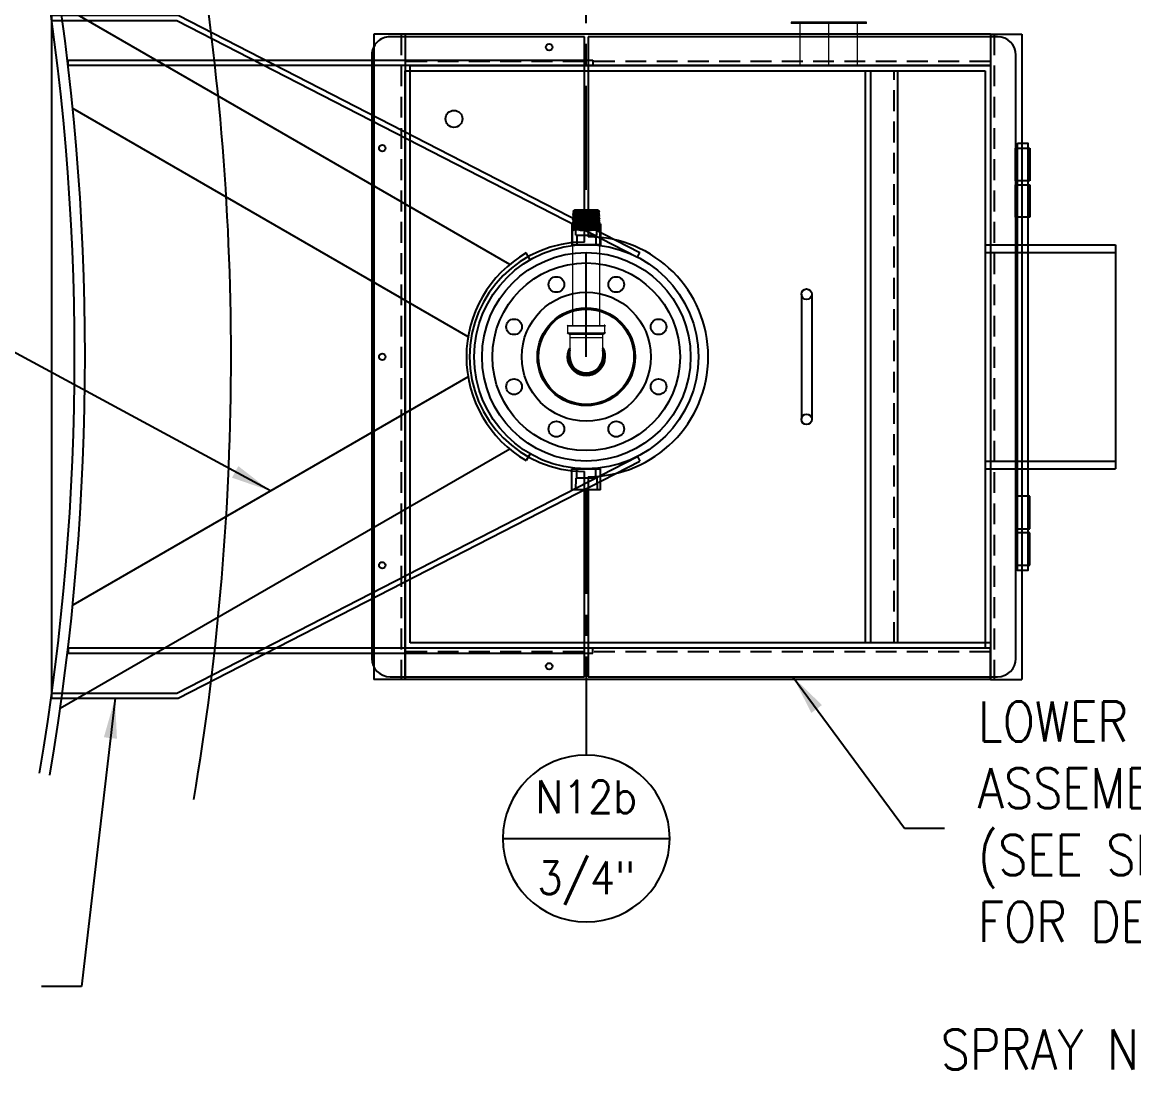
# Model space of a CAD drawing. Extents: x -36 to 1116, y 36 to 900.
# Drawn here: x 87.2 to 247.1, y 668.8 to 819.8 of the extents above; entities that cross this region are included whole.
import ezdxf
from ezdxf.enums import TextEntityAlignment as Align

# ---------------------------------------------------------------- set-up
doc = ezdxf.new("R2010")
doc.units = 0
doc.header["$LTSCALE"] = 12
doc.header["$MEASUREMENT"] = 0
doc.linetypes.add('CENTER', pattern=[2, 1.25, -0.25, 0.25, -0.25])
doc.linetypes.add('HIDDEN', pattern=[0.375, 0.25, -0.125])
doc.layers.get('0').update_dxf_attribs({"linetype": 'CONTINUOUS'})
for name, color, linetype in [('1.25x1.25x.25', 34, 'CONTINUOUS'), ('10 PIPE', 7, 'CONTINUOUS'), ('3-4-THRDCPLG', 14, 'CONTINUOUS'), ('4T-150-RFSO', 14, 'CONTINUOUS'), ('CENTER', 6, 'CENTER'), ('COVER', 3, 'CONTINUOUS'), ('DIM', 1, 'CONTINUOUS'), ('HANDLE', 2, 'CONTINUOUS'), ('REPAD', 7, 'CONTINUOUS'), ('SHELL', 40, 'CONTINUOUS')]:
    doc.layers.add(name, color=color, linetype=linetype)
doc.layers.add('AM_0', color=7, linetype='CONTINUOUS', lineweight=30)
doc.styles.add('ROMANS', font='ROMANS.shx', dxfattribs={"width": 0.85, "height": 5.76})
doc.styles.get("Standard").update_dxf_attribs({"font": 'sanss___.ttf'})
doc.dimstyles.get("Standard").update_dxf_attribs({"dimtxt": 0.18, "dimasz": 0.18, "dimexe": 0.18, "dimexo": 0.0625, "dimgap": 0.09, "dimtad": 0, "dimtih": 1, "dimtoh": 1, "dimdec": 4, "dimzin": 0, "dimdsep": 46, "dimtxsty": 'Standard', "dimcen": 0.09, "dimadec": 0, "dimazin": 0, "dimtfac": 1, "dimtdec": 4, "dimtofl": 0, "dimtmove": 0, "dimatfit": 3, "dimfxl": 1, "dimtolj": 1, "dimtzin": 0, "dimarcsym": 0})

# ---------------------------------------------------------------- blocks, each defined once
blk = doc.blocks.new('04T')
at = {"layer": '4T-150-RFSO'}
for centre, radius in [((0, 0), 4.5), ((-1.435, 3.465), 0.375), ((1.435, 3.465), 0.375), ((0, 0), 3.094), ((0, 0), 2.285), ((-3.465, 1.435), 0.375), ((3.465, 1.435), 0.375), ((-3.465, -1.435), 0.375), ((3.465, -1.435), 0.375), ((-1.435, -3.465), 0.375), ((1.435, -3.465), 0.375)]:
    blk.add_circle(centre, radius, dxfattribs=at)
at = {"layer": 'SHELL'}
blk.add_circle((0, 0), 2.344, dxfattribs=at)
blk = doc.blocks.new('A$C1bc5b71c')
at = {"layer": '10 PIPE'}
for radius in [5.375, 5]:
    blk.add_circle((-24.032, 0), radius, dxfattribs=at)
at = {"layer": 'COVER'}
for p, q in [((-20.363, 4.428), (1.192, 16.873)), ((-4.468, 16.375), (-26.602, 5.003)), ((-4.407, 16.125), (-26.488, 4.781)), ((1.593, 16.375), (-4.468, 16.375)), ((1.593, 16.125), (-4.407, 16.125)), ((1.593, 16.375), (1.593, -16.375)), ((-18.363, 0.963), (0.592, 11.907)), ((-26.488, 4.781), (-26.602, 5.003)), ((-18.363, -0.963), (0.592, -11.907)), ((-26.488, -4.781), (-26.602, -5.003)), ((-4.407, -16.125), (-26.488, -4.781)), ((-20.363, -4.428), (1.192, -16.873)), ((-4.468, -16.375), (-26.602, -5.003)), ((1.593, -16.375), (-4.468, -16.375)), ((1.593, -16.125), (-4.407, -16.125))]:
    blk.add_line(p, q, dxfattribs=at)
at = {"layer": 'REPAD'}
for p, q in [((-21.345, 4.655), (-21.157, 4.98)), ((-21.345, -4.655), (-21.157, -4.98))]:
    blk.add_line(p, q, dxfattribs=at)
blk.add_arc((-24.032, 0), 5.75, 300, 60, dxfattribs=at)
at = {"layer": 'COVER'}
blk.add_blockref('04T', (-24.032, 0), dxfattribs=at)
blk = doc.blocks.new('A$C113ee0c6')
at = {"layer": 'COVER'}
for p, q in [((0, 15.34375), (0, 5.5)), ((9.3125, 15.34375), (0, 15.34375)), ((10.1875, -14.46875), (10.1875, 14.46875)), ((0, -5.5), (0, -15.34375)), ((0, -15.34375), (9.3125, -15.34375))]:
    blk.add_line(p, q, dxfattribs=at)
for centre, radius in [((1.6875, 14.84375), 0.15625), ((9.6875, 10), 0.15625), ((9.6875, 0), 0.15625), ((9.6875, -10), 0.15625), ((6.25, -11.40625), 0.40625), ((1.6875, -14.84375), 0.15625)]:
    blk.add_circle(centre, radius, dxfattribs=at)
for centre, radius, start, end in [((9.3125, 14.46875), 0.875, 0, 90), ((0, 0), 5.5, 270, 90), ((9.3125, -14.46875), 0.875, 270, 0)]:
    blk.add_arc(centre, radius, start, end, dxfattribs=at)
blk = doc.blocks.new('A$Ca7ce4bcd')
at = {"layer": 'COVER'}
for p, q in [((0, 15.34375), (-19.625, 15.34375)), ((0, 5.75), (0, 15.34375)), ((-20.5, 14.46875), (-20.5, -14.46875)), ((0, -15.34375), (0, -5.75)), ((-19.625, -15.34375), (0, -15.34375))]:
    blk.add_line(p, q, dxfattribs=at)
for centre, radius, start, end in [((-19.625, 14.46875), 0.875, 90, 180), ((0, 0), 5.75, 90, 270), ((-19.625, -14.46875), 0.875, 180, 270)]:
    blk.add_arc(centre, radius, start, end, dxfattribs=at)
blk = doc.blocks.new('A$Cff0bea57')
at = {"layer": '3-4-THRDCPLG'}
for p, q in [((-0.688, 1), (-0.688, 0)), ((-0.688, 1), (0.688, 1)), ((-0.508, 0.454), (-0.525, 1)), ((0.508, 0.454), (0.525, 1)), ((0.688, 1), (0.688, 0)), ((0.688, 0), (-0.688, 0)), ((-0.508, 0.454), (0.508, 0.454)), ((-0.461, 0.454), (-0.461, 0)), ((0.461, 0.454), (0.461, 0))]:
    blk.add_line(p, q, dxfattribs=at)
blk = doc.blocks.new('A$C14bf5f67')
at = {"layer": 'AM_0', "lineweight": 18}
for p, q in [((5.789, 2.141), (5.788, 2.142)), ((5.798, 2.145), (5.789, 2.143)), ((5.798, 2.145), (5.798, 2.143)), ((5.883, 2.163), (5.874, 2.161)), ((5.968, 2.182), (5.959, 2.18)), ((5.959, 2.178), (5.962, 2.175)), ((6.026, 2.136), (6.016, 2.133)), ((6.053, 2.201), (6.044, 2.199)), ((6.044, 2.197), (6.044, 2.199)), ((6.111, 2.155), (6.101, 2.152)), ((6.138, 2.22), (6.129, 2.218)), ((6.138, 2.219), (6.138, 2.219)), ((6.196, 2.173), (6.185, 2.171)), ((6.223, 2.238), (6.213, 2.236)), ((6.281, 2.192), (6.27, 2.19)), ((6.308, 2.257), (6.299, 2.255)), ((6.299, 2.253), (6.3, 2.253)), ((6.366, 2.211), (6.355, 2.208)), ((6.393, 2.276), (6.383, 2.274)), ((6.383, 2.272), (6.383, 2.274)), ((6.451, 2.23), (6.44, 2.227)), ((6.478, 2.294), (6.468, 2.292)), ((6.536, 2.248), (6.525, 2.246)), ((6.563, 2.313), (6.553, 2.311)), ((6.554, 2.309), (6.556, 2.307)), ((6.621, 2.267), (6.61, 2.265)), ((6.712, 2.254), (6.632, 2.306)), ((6.712, 2.254), (6.715, 2.241)), ((6.715, 2.241), (6.976, 1.213)), ((5.728, 2.129), (1.293, 1.006)), ((5.818, 1.774), (5.728, 2.129)), ((5.771, 2.08), (5.761, 2.077)), ((5.818, 1.774), (5.926, 1.349)), ((5.856, 2.099), (5.846, 2.096)), ((5.941, 2.117), (5.931, 2.115)), ((1.303, -0.563), (0.878, 1.115)), ((1.205, 1.229), (0.9, 1.152)), ((0.9, 1.152), (1.12, 0.284)), ((1.645, -0.507), (1.205, 1.229)), ((1.242, 1.207), (1.667, -0.471)), ((6.051, 0.854), (5.926, 1.349)), ((6.598, 1.072), (6.608, 1.074)), ((6.682, 1.096), (6.692, 1.098)), ((6.765, 1.12), (6.776, 1.122)), ((6.817, 1.083), (6.821, 1.076)), ((6.822, 1.075), (6.831, 1.078)), ((6.849, 1.143), (6.859, 1.146)), ((6.905, 1.099), (6.914, 1.102)), ((6.933, 1.167), (6.943, 1.17)), ((6.949, 1.165), (6.976, 1.213)), ((0.706, 0.994), (-0.194, 0.766)), ((0.838, 1.028), (0.706, 0.994)), ((0.706, 0.994), (1.095, -0.538)), ((1.227, -0.505), (0.838, 1.028)), ((1.616, -0.269), (6.051, 0.854)), ((5.711, 0.611), (5.751, 0.62)), ((6.069, 0.86), (6.078, 0.862)), ((6.096, 0.928), (6.107, 0.93)), ((6.151, 0.885), (6.152, 0.886)), ((6.153, 0.884), (6.162, 0.886)), ((6.18, 0.952), (6.19, 0.954)), ((6.232, 0.916), (6.236, 0.908)), ((6.236, 0.908), (6.245, 0.91)), ((6.264, 0.976), (6.274, 0.978)), ((6.32, 0.932), (6.329, 0.934)), ((6.329, 0.935), (6.33, 0.937)), ((6.347, 1), (6.358, 1.002)), ((6.403, 0.956), (6.413, 0.958)), ((6.403, 0.956), (6.403, 0.956)), ((6.413, 0.959), (6.414, 0.961)), ((6.431, 1.024), (6.441, 1.026)), ((6.484, 0.983), (6.486, 0.982)), ((6.487, 0.98), (6.496, 0.982)), ((6.496, 0.983), (6.497, 0.985)), ((6.515, 1.048), (6.525, 1.05)), ((6.571, 1.004), (6.58, 1.006)), ((6.58, 1.007), (6.581, 1.009)), ((6.654, 1.027), (6.663, 1.03)), ((6.664, 1.031), (6.664, 1.033)), ((6.737, 1.053), (6.737, 1.054)), ((6.738, 1.051), (6.747, 1.054)), ((1.12, 0.284), (1.34, -0.584)), ((1.095, -0.538), (1.227, -0.505)), ((1.34, -0.584), (1.645, -0.507)), ((0.194, -0.766), (1.095, -0.538))]:
    blk.add_line(p, q, dxfattribs=at)
at = {"layer": 'AM_0', "flags": 128}
for points in [[(5.788, 2.142), (5.779, 2.111), (5.771, 2.08)], [(5.789, 2.142), (5.793, 2.136), (5.801, 2.11)], [(6.161, 0.888), (6.16, 0.888), (6.153, 0.905), (6.142, 0.939), (6.127, 0.991), (6.108, 1.056), (6.085, 1.136), (6.06, 1.224), (6.033, 1.324), (6.004, 1.426), (5.975, 1.534), (5.946, 1.638), (5.917, 1.742), (5.891, 1.836), (5.866, 1.924), (5.845, 1.998), (5.827, 2.06), (5.813, 2.105), (5.803, 2.134), (5.799, 2.144)], [(5.846, 2.096), (5.823, 2.119), (5.8, 2.142)], [(5.802, 2.138), (5.804, 2.136), (5.816, 2.1), (5.836, 2.035), (5.862, 1.944), (5.894, 1.831), (5.929, 1.703), (5.967, 1.566), (6.006, 1.426), (6.043, 1.291), (6.078, 1.167), (6.108, 1.06), (6.133, 0.976), (6.15, 0.919), (6.16, 0.891), (6.162, 0.893)], [(5.873, 2.161), (5.864, 2.129), (5.856, 2.098)], [(5.874, 2.159), (5.875, 2.161), (5.881, 2.146)], [(5.881, 2.146), (5.892, 2.113), (5.907, 2.063)], [(6.245, 0.912), (6.242, 0.915), (6.235, 0.936), (6.222, 0.975), (6.206, 1.028), (6.186, 1.098), (6.163, 1.179), (6.137, 1.272), (6.11, 1.37), (6.081, 1.475), (6.052, 1.58), (6.023, 1.686), (5.995, 1.785), (5.969, 1.88), (5.946, 1.962), (5.925, 2.034), (5.908, 2.091), (5.895, 2.133), (5.887, 2.157), (5.884, 2.161)], [(5.931, 2.114), (5.908, 2.138), (5.886, 2.161)], [(5.886, 2.158), (5.887, 2.158), (5.898, 2.128), (5.916, 2.068), (5.941, 1.982), (5.972, 1.874), (6.007, 1.749), (6.044, 1.614), (6.083, 1.474), (6.12, 1.338), (6.156, 1.212), (6.187, 1.102), (6.212, 1.014), (6.231, 0.951), (6.243, 0.918), (6.246, 0.916)], [(5.958, 2.18), (5.949, 2.148), (5.941, 2.117)], [(5.962, 2.175), (5.97, 2.153), (5.982, 2.113)], [(6.329, 0.934), (6.324, 0.942), (6.316, 0.968), (6.303, 1.01), (6.285, 1.069), (6.265, 1.14), (6.241, 1.225), (6.215, 1.317), (6.187, 1.419), (6.158, 1.522), (6.129, 1.629), (6.101, 1.731), (6.073, 1.83), (6.048, 1.92), (6.025, 2.001), (6.005, 2.068), (5.989, 2.122), (5.978, 2.159), (5.97, 2.179), (5.969, 2.18)], [(6.016, 2.133), (5.993, 2.156), (5.97, 2.18)], [(5.971, 2.178), (5.971, 2.179), (5.982, 2.15), (6.003, 2.083), (6.031, 1.983), (6.067, 1.857), (6.107, 1.712), (6.15, 1.557), (6.193, 1.403), (6.233, 1.258), (6.269, 1.132), (6.297, 1.033), (6.318, 0.967), (6.328, 0.938), (6.329, 0.942)], [(6.016, 2.13), (6.017, 2.132), (6.027, 2.106), (6.046, 2.045), (6.072, 1.954), (6.105, 1.839), (6.142, 1.706), (6.182, 1.565), (6.221, 1.424), (6.258, 1.292), (6.291, 1.177), (6.317, 1.087), (6.336, 1.027), (6.346, 1.001), (6.346, 1.003)], [(6.043, 2.198), (6.034, 2.167), (6.026, 2.136)], [(6.027, 2.132), (6.027, 2.135), (6.037, 2.108), (6.056, 2.048), (6.083, 1.957), (6.116, 1.841), (6.153, 1.709), (6.192, 1.568), (6.231, 1.427), (6.269, 1.295), (6.301, 1.18), (6.328, 1.09), (6.346, 1.029), (6.357, 1.003), (6.357, 1.004)], [(6.044, 2.199), (6.05, 2.187), (6.06, 2.157)], [(6.412, 0.96), (6.412, 0.958), (6.406, 0.971), (6.396, 1), (6.382, 1.047), (6.364, 1.108), (6.343, 1.184), (6.319, 1.269), (6.292, 1.365), (6.264, 1.465), (6.235, 1.571), (6.206, 1.674), (6.178, 1.778), (6.151, 1.873), (6.126, 1.962), (6.105, 2.038), (6.086, 2.103), (6.071, 2.151), (6.06, 2.184), (6.054, 2.2), (6.054, 2.199)], [(6.101, 2.152), (6.078, 2.175), (6.055, 2.198)], [(6.056, 2.197), (6.056, 2.198), (6.066, 2.171), (6.086, 2.107), (6.114, 2.009), (6.149, 1.885), (6.189, 1.741), (6.232, 1.588), (6.275, 1.433), (6.315, 1.288), (6.351, 1.161), (6.38, 1.061), (6.4, 0.993), (6.412, 0.963), (6.412, 0.966)], [(6.06, 2.157), (6.074, 2.109), (6.092, 2.046)], [(6.101, 2.149), (6.101, 2.151), (6.111, 2.127), (6.129, 2.068), (6.155, 1.98), (6.188, 1.866), (6.225, 1.735), (6.264, 1.595), (6.303, 1.454), (6.34, 1.322), (6.373, 1.206), (6.4, 1.115), (6.419, 1.053), (6.429, 1.025), (6.43, 1.027)], [(6.128, 2.217), (6.119, 2.185), (6.111, 2.155)], [(6.112, 2.152), (6.112, 2.154), (6.121, 2.13), (6.14, 2.071), (6.166, 1.982), (6.198, 1.869), (6.235, 1.738), (6.274, 1.597), (6.313, 1.457), (6.35, 1.325), (6.383, 1.209), (6.41, 1.118), (6.429, 1.056), (6.44, 1.028), (6.44, 1.029)], [(6.129, 2.215), (6.131, 2.214), (6.138, 2.195)], [(6.138, 2.195), (6.15, 2.157), (6.166, 2.103)], [(6.496, 0.984), (6.494, 0.984), (6.488, 1), (6.477, 1.034), (6.462, 1.084), (6.443, 1.149), (6.421, 1.226), (6.396, 1.315), (6.37, 1.41), (6.341, 1.514), (6.313, 1.617), (6.283, 1.722), (6.256, 1.821), (6.229, 1.917), (6.206, 2.001), (6.184, 2.075), (6.167, 2.135), (6.153, 2.18), (6.143, 2.208), (6.139, 2.219)], [(6.186, 2.17), (6.163, 2.194), (6.14, 2.217)], [(6.14, 2.217), (6.15, 2.193), (6.169, 2.131), (6.197, 2.035), (6.232, 1.913), (6.271, 1.771), (6.314, 1.618), (6.356, 1.464), (6.397, 1.319), (6.432, 1.191), (6.462, 1.09), (6.483, 1.02), (6.495, 0.987), (6.496, 0.99)], [(6.186, 2.168), (6.186, 2.171), (6.195, 2.148), (6.213, 2.092), (6.239, 2.005), (6.27, 1.893), (6.307, 1.764), (6.346, 1.624), (6.385, 1.484), (6.422, 1.352), (6.455, 1.236), (6.482, 1.143), (6.502, 1.08), (6.513, 1.05), (6.514, 1.052)], [(6.213, 2.236), (6.204, 2.204), (6.195, 2.173)], [(6.196, 2.171), (6.196, 2.173), (6.206, 2.151), (6.223, 2.094), (6.249, 2.008), (6.281, 1.896), (6.317, 1.766), (6.356, 1.627), (6.395, 1.487), (6.432, 1.354), (6.465, 1.238), (6.492, 1.146), (6.512, 1.082), (6.523, 1.052), (6.524, 1.053)], [(6.214, 2.234), (6.214, 2.236), (6.218, 2.227)], [(6.218, 2.227), (6.228, 2.2), (6.241, 2.155)], [(6.579, 1.008), (6.577, 1.01), (6.569, 1.031), (6.557, 1.068), (6.541, 1.123), (6.522, 1.19), (6.499, 1.271), (6.474, 1.36), (6.446, 1.459), (6.418, 1.56), (6.389, 1.665), (6.361, 1.767), (6.333, 1.867), (6.308, 1.957), (6.285, 2.041), (6.265, 2.11), (6.248, 2.167), (6.235, 2.207), (6.227, 2.232), (6.224, 2.236)], [(6.271, 2.189), (6.248, 2.213), (6.225, 2.236)], [(6.226, 2.235), (6.234, 2.214), (6.253, 2.154), (6.28, 2.061), (6.314, 1.941), (6.353, 1.8), (6.396, 1.648), (6.438, 1.495), (6.478, 1.349), (6.514, 1.221), (6.544, 1.118), (6.566, 1.047), (6.578, 1.012), (6.58, 1.014)], [(6.241, 2.155), (6.259, 2.095), (6.28, 2.021)], [(6.271, 2.189), (6.279, 2.169), (6.297, 2.115), (6.322, 2.03), (6.353, 1.92), (6.389, 1.792), (6.428, 1.654), (6.467, 1.514), (6.504, 1.382), (6.537, 1.265), (6.564, 1.171), (6.584, 1.106), (6.596, 1.074), (6.597, 1.076)], [(6.298, 2.255), (6.289, 2.223), (6.28, 2.192)], [(6.281, 2.191), (6.281, 2.192), (6.29, 2.172), (6.307, 2.118), (6.332, 2.033), (6.364, 1.923), (6.4, 1.795), (6.438, 1.656), (6.477, 1.517), (6.514, 1.384), (6.548, 1.267), (6.575, 1.174), (6.595, 1.109), (6.606, 1.077), (6.607, 1.078)], [(6.3, 2.253), (6.307, 2.236), (6.318, 2.202)], [(6.663, 1.03), (6.659, 1.038), (6.65, 1.063), (6.637, 1.105), (6.621, 1.161), (6.6, 1.233), (6.577, 1.314), (6.551, 1.407), (6.524, 1.504), (6.495, 1.608), (6.467, 1.711), (6.438, 1.814), (6.412, 1.909), (6.386, 2), (6.364, 2.078), (6.345, 2.146), (6.329, 2.197), (6.317, 2.234), (6.31, 2.254), (6.309, 2.254)], [(6.356, 2.208), (6.333, 2.231), (6.31, 2.255)], [(6.311, 2.253), (6.318, 2.235), (6.336, 2.178), (6.363, 2.087), (6.397, 1.968), (6.436, 1.829), (6.477, 1.678), (6.52, 1.525), (6.56, 1.38), (6.596, 1.251), (6.626, 1.147), (6.648, 1.074), (6.661, 1.037), (6.663, 1.038)], [(6.318, 2.202), (6.333, 2.15), (6.353, 2.084)], [(6.356, 2.206), (6.363, 2.19), (6.38, 2.138), (6.405, 2.055), (6.436, 1.947), (6.471, 1.82), (6.51, 1.683), (6.549, 1.544), (6.586, 1.411), (6.619, 1.294), (6.647, 1.199), (6.667, 1.133), (6.679, 1.099), (6.681, 1.1)], [(6.383, 2.273), (6.374, 2.242), (6.365, 2.211)], [(6.366, 2.21), (6.366, 2.211), (6.374, 2.193), (6.391, 2.141), (6.415, 2.058), (6.446, 1.95), (6.482, 1.823), (6.52, 1.686), (6.559, 1.546), (6.596, 1.414), (6.63, 1.297), (6.657, 1.202), (6.678, 1.136), (6.69, 1.102), (6.691, 1.102)], [(6.384, 2.273), (6.387, 2.267), (6.396, 2.242)], [(6.747, 1.056), (6.746, 1.054), (6.741, 1.066), (6.731, 1.096), (6.717, 1.14), (6.699, 1.201), (6.679, 1.274), (6.655, 1.36), (6.629, 1.452), (6.601, 1.553), (6.573, 1.654), (6.544, 1.759), (6.516, 1.858), (6.49, 1.954), (6.466, 2.039), (6.444, 2.116), (6.426, 2.178), (6.411, 2.227), (6.4, 2.259), (6.394, 2.275), (6.393, 2.274)], [(6.441, 2.227), (6.418, 2.25), (6.395, 2.273)], [(6.396, 2.271), (6.403, 2.256), (6.42, 2.201), (6.446, 2.112), (6.479, 1.996), (6.518, 1.858), (6.559, 1.708), (6.601, 1.556), (6.642, 1.41), (6.678, 1.281), (6.709, 1.176), (6.731, 1.101), (6.744, 1.062), (6.747, 1.061)], [(6.396, 2.242), (6.409, 2.201), (6.426, 2.143)], [(6.426, 2.143), (6.447, 2.071), (6.47, 1.987)], [(6.441, 2.224), (6.448, 2.211), (6.464, 2.161), (6.488, 2.08), (6.518, 1.974), (6.554, 1.849), (6.592, 1.712), (6.631, 1.574), (6.668, 1.441), (6.701, 1.323), (6.729, 1.227), (6.75, 1.16), (6.762, 1.124), (6.764, 1.124)], [(6.468, 2.292), (6.459, 2.26), (6.45, 2.23)], [(6.451, 2.229), (6.458, 2.214), (6.474, 2.164), (6.498, 2.083), (6.529, 1.977), (6.564, 1.851), (6.602, 1.715), (6.641, 1.576), (6.678, 1.444), (6.712, 1.326), (6.74, 1.23), (6.76, 1.162), (6.773, 1.127), (6.774, 1.127)], [(6.469, 2.29), (6.469, 2.292), (6.475, 2.277)], [(6.475, 2.277), (6.486, 2.246), (6.501, 2.197)], [(6.83, 1.08), (6.829, 1.08), (6.823, 1.096), (6.812, 1.129), (6.797, 1.178), (6.779, 1.241), (6.757, 1.318), (6.733, 1.404), (6.706, 1.5), (6.678, 1.598), (6.65, 1.703), (6.622, 1.803), (6.594, 1.903), (6.568, 1.995), (6.544, 2.08), (6.524, 2.151), (6.506, 2.212), (6.493, 2.255), (6.483, 2.284), (6.478, 2.294), (6.478, 2.293)], [(6.526, 2.245), (6.503, 2.269), (6.48, 2.292)], [(6.481, 2.289), (6.487, 2.277), (6.504, 2.224), (6.529, 2.138), (6.562, 2.023), (6.6, 1.887), (6.641, 1.738), (6.683, 1.586), (6.724, 1.441), (6.76, 1.311), (6.791, 1.204), (6.814, 1.128), (6.828, 1.087), (6.831, 1.085)], [(6.501, 2.197), (6.519, 2.133), (6.541, 2.056)], [(6.527, 2.242), (6.532, 2.232), (6.548, 2.184), (6.571, 2.105), (6.601, 2.001), (6.636, 1.877), (6.674, 1.742), (6.713, 1.603), (6.75, 1.471), (6.783, 1.353), (6.811, 1.256), (6.832, 1.187), (6.845, 1.149), (6.848, 1.148)], [(6.553, 2.311), (6.544, 2.279), (6.535, 2.248)], [(6.536, 2.247), (6.542, 2.234), (6.558, 2.186), (6.582, 2.108), (6.612, 2.003), (6.647, 1.879), (6.684, 1.744), (6.723, 1.606), (6.76, 1.474), (6.794, 1.355), (6.822, 1.258), (6.843, 1.189), (6.856, 1.152), (6.858, 1.151)], [(6.556, 2.307), (6.564, 2.285), (6.577, 2.246)], [(6.914, 1.102), (6.914, 1.102), (6.909, 1.111), (6.892, 1.164), (6.877, 1.215), (6.857, 1.283), (6.835, 1.36), (6.81, 1.45), (6.783, 1.545), (6.755, 1.647), (6.727, 1.748), (6.699, 1.85), (6.672, 1.946), (6.647, 2.038), (6.624, 2.117), (6.604, 2.188), (6.588, 2.242), (6.575, 2.283), (6.566, 2.306), (6.564, 2.311)], [(6.611, 2.264), (6.588, 2.288), (6.565, 2.311)], [(6.566, 2.307), (6.571, 2.298), (6.587, 2.247), (6.612, 2.163), (6.644, 2.05), (6.682, 1.916), (6.723, 1.768), (6.765, 1.617), (6.805, 1.471), (6.842, 1.341), (6.873, 1.233), (6.896, 1.157), (6.91, 1.114), (6.916, 1.106), (6.916, 1.106)], [(6.577, 2.246), (6.593, 2.191), (6.613, 2.121)], [(6.611, 2.261), (6.616, 2.252), (6.631, 2.206), (6.654, 2.13), (6.684, 2.027), (6.719, 1.905), (6.756, 1.771), (6.795, 1.633), (6.832, 1.501), (6.865, 1.382), (6.894, 1.284), (6.915, 1.213), (6.929, 1.175), (6.932, 1.171)], [(6.631, 2.304), (6.629, 2.298), (6.62, 2.267)], [(6.621, 2.265), (6.627, 2.255), (6.642, 2.209), (6.665, 2.132), (6.694, 2.03), (6.729, 1.907), (6.767, 1.773), (6.805, 1.636), (6.842, 1.503), (6.876, 1.384), (6.904, 1.287), (6.926, 1.216), (6.939, 1.177), (6.942, 1.174)], [(6.949, 1.166), (6.949, 1.165), (6.947, 1.168), (6.941, 1.185), (6.931, 1.219), (6.917, 1.266), (6.9, 1.327), (6.881, 1.398), (6.858, 1.481), (6.835, 1.569), (6.809, 1.664), (6.784, 1.758), (6.758, 1.855), (6.733, 1.945), (6.71, 2.032), (6.689, 2.109), (6.67, 2.177), (6.655, 2.231), (6.643, 2.272), (6.635, 2.297), (6.631, 2.306), (6.631, 2.304)], [(5.761, 2.077), (5.738, 2.1), (5.736, 2.103)], [(5.762, 2.074), (5.766, 2.067), (5.779, 2.029), (5.798, 1.964), (5.824, 1.877), (5.854, 1.771), (5.887, 1.651), (5.922, 1.524), (5.958, 1.396), (5.992, 1.274), (6.024, 1.162), (6.051, 1.068), (6.072, 0.995), (6.087, 0.948), (6.096, 0.928), (6.096, 0.93)], [(5.771, 2.078), (5.776, 2.069), (5.789, 2.031), (5.809, 1.967), (5.834, 1.879), (5.864, 1.773), (5.898, 1.654), (5.933, 1.527), (5.968, 1.399), (6.003, 1.276), (6.034, 1.165), (6.061, 1.071), (6.083, 0.998), (6.098, 0.951), (6.106, 0.931), (6.106, 0.931)], [(5.801, 2.11), (5.815, 2.067), (5.832, 2.008)], [(5.804, 1.829), (5.846, 1.68), (5.89, 1.518), (5.929, 1.378), (5.966, 1.244), (6, 1.122), (6.029, 1.019), (6.053, 0.939), (6.069, 0.887), (6.078, 0.866), (6.078, 0.869)], [(6.078, 0.864), (6.077, 0.863), (6.072, 0.875), (6.062, 0.906), (6.047, 0.952), (6.029, 1.016), (6.007, 1.091), (5.982, 1.18), (5.959, 1.263), (5.934, 1.354), (5.909, 1.445), (5.883, 1.54), (5.854, 1.644), (5.826, 1.746), (5.818, 1.774)], [(5.832, 2.008), (5.854, 1.934), (5.878, 1.847)], [(5.847, 2.092), (5.849, 2.09), (5.861, 2.057), (5.879, 1.997), (5.903, 1.914), (5.932, 1.812), (5.965, 1.695), (6, 1.57), (6.035, 1.442), (6.07, 1.319), (6.102, 1.205), (6.13, 1.108), (6.152, 1.031), (6.169, 0.979), (6.178, 0.954), (6.179, 0.955)], [(5.857, 2.095), (5.86, 2.092), (5.871, 2.06), (5.889, 2), (5.914, 1.917), (5.943, 1.815), (5.976, 1.698), (6.01, 1.572), (6.046, 1.445), (6.08, 1.321), (6.112, 1.208), (6.14, 1.11), (6.163, 1.034), (6.179, 0.981), (6.189, 0.956), (6.189, 0.957)], [(5.878, 1.847), (5.905, 1.751), (5.933, 1.647)], [(5.907, 2.063), (5.926, 1.997), (5.948, 1.918)], [(5.932, 2.111), (5.933, 2.112), (5.943, 2.084), (5.96, 2.03), (5.983, 1.951), (6.011, 1.853), (6.043, 1.739), (6.078, 1.615), (6.113, 1.488), (6.148, 1.364), (6.18, 1.248), (6.209, 1.148), (6.232, 1.067), (6.25, 1.011), (6.261, 0.98), (6.263, 0.979)], [(5.942, 2.114), (5.943, 2.114), (5.953, 2.087), (5.97, 2.032), (5.993, 1.954), (6.022, 1.855), (6.054, 1.741), (6.088, 1.618), (6.123, 1.491), (6.158, 1.366), (6.19, 1.251), (6.219, 1.151), (6.243, 1.07), (6.26, 1.013), (6.271, 0.983), (6.273, 0.982)], [(5.948, 1.918), (5.974, 1.827), (6.001, 1.728)], [(5.982, 2.113), (5.999, 2.056), (6.02, 1.984)], [(6.001, 1.728), (6.03, 1.623), (6.06, 1.515)], [(6.02, 1.984), (6.044, 1.9), (6.07, 1.806)], [(6.07, 1.806), (6.098, 1.704), (6.128, 1.598)], [(6.092, 2.046), (6.114, 1.969), (6.139, 1.881)], [(6.139, 1.881), (6.166, 1.783), (6.195, 1.68)], [(6.166, 2.103), (6.186, 2.034), (6.209, 1.953)], [(6.195, 1.68), (6.225, 1.573), (6.254, 1.467)], [(6.209, 1.953), (6.235, 1.86), (6.263, 1.76)], [(6.263, 1.76), (6.292, 1.655), (6.321, 1.549)], [(6.28, 2.021), (6.305, 1.934), (6.331, 1.839)], [(6.331, 1.839), (6.36, 1.737), (6.389, 1.631)], [(6.353, 2.084), (6.375, 2.005), (6.401, 1.914)], [(6.389, 1.631), (6.418, 1.525), (6.447, 1.422)], [(6.401, 1.914), (6.428, 1.816), (6.457, 1.713)], [(6.457, 1.713), (6.486, 1.607), (6.515, 1.502)], [(6.47, 1.987), (6.497, 1.893), (6.525, 1.793)], [(6.525, 1.793), (6.553, 1.689), (6.582, 1.584)], [(6.541, 2.056), (6.566, 1.968), (6.593, 1.872)], [(6.593, 1.872), (6.621, 1.77), (6.65, 1.665)], [(6.613, 2.121), (6.636, 2.04), (6.662, 1.948)], [(6.65, 1.665), (6.679, 1.561), (6.707, 1.461)], [(6.662, 1.948), (6.689, 1.849), (6.718, 1.746)], [(6.718, 1.746), (6.747, 1.642), (6.775, 1.539)], [(6.05, 1.226), (6.076, 1.134), (6.099, 1.053)], [(6.17, 1.121), (6.191, 1.046), (6.209, 0.986)], [(6.24, 1.192), (6.263, 1.11), (6.283, 1.042)], [(6.254, 1.467), (6.283, 1.363), (6.31, 1.266)], [(6.31, 1.266), (6.334, 1.179), (6.356, 1.103)], [(6.321, 1.549), (6.351, 1.444), (6.378, 1.343)], [(6.356, 1.103), (6.374, 1.041), (6.388, 0.995)], [(6.378, 1.343), (6.404, 1.25), (6.428, 1.168)], [(6.428, 1.168), (6.448, 1.098), (6.464, 1.043)], [(6.447, 1.422), (6.474, 1.325), (6.499, 1.236)], [(6.499, 1.236), (6.521, 1.159), (6.539, 1.096)], [(6.515, 1.502), (6.543, 1.402), (6.569, 1.309)], [(6.539, 1.096), (6.554, 1.048), (6.564, 1.017)], [(6.569, 1.309), (6.592, 1.225), (6.613, 1.154)], [(6.581, 1.009), (6.59, 1.041), (6.598, 1.072)], [(6.582, 1.584), (6.611, 1.481), (6.638, 1.383)], [(6.608, 1.075), (6.631, 1.051), (6.654, 1.028)], [(6.613, 1.154), (6.63, 1.097), (6.642, 1.056)], [(6.638, 1.383), (6.663, 1.294), (6.685, 1.216)], [(6.664, 1.033), (6.673, 1.065), (6.682, 1.096)], [(6.685, 1.216), (6.704, 1.151), (6.719, 1.101)], [(6.692, 1.098), (6.715, 1.075), (6.737, 1.052)], [(6.707, 1.461), (6.733, 1.367), (6.757, 1.282)], [(6.719, 1.101), (6.73, 1.068), (6.737, 1.053)], [(6.748, 1.057), (6.757, 1.089), (6.766, 1.12)], [(6.757, 1.282), (6.778, 1.21), (6.795, 1.152)], [(6.775, 1.539), (6.802, 1.442), (6.827, 1.352)], [(6.775, 1.122), (6.798, 1.099), (6.821, 1.076)], [(6.795, 1.152), (6.808, 1.109), (6.817, 1.083)], [(6.827, 1.352), (6.85, 1.273), (6.869, 1.207)], [(6.832, 1.081), (6.841, 1.113), (6.849, 1.144)], [(6.859, 1.147), (6.882, 1.123), (6.904, 1.1)], [(6.869, 1.207), (6.885, 1.155), (6.896, 1.12)], [(6.896, 1.12), (6.903, 1.102), (6.904, 1.102)], [(6.914, 1.102), (6.915, 1.104), (6.916, 1.106)], [(6.915, 1.105), (6.924, 1.137), (6.933, 1.168)], [(6.026, 0.99), (6.044, 0.931), (6.057, 0.889)], [(6.043, 0.886), (6.046, 0.883), (6.068, 0.86)], [(6.057, 0.889), (6.065, 0.865), (6.068, 0.861)], [(6.079, 0.866), (6.088, 0.897), (6.097, 0.928)], [(6.099, 1.053), (6.118, 0.986), (6.134, 0.935)], [(6.106, 0.931), (6.129, 0.907), (6.152, 0.884)], [(6.134, 0.935), (6.145, 0.901), (6.151, 0.885)], [(6.163, 0.889), (6.172, 0.921), (6.18, 0.952)], [(6.19, 0.955), (6.213, 0.931), (6.235, 0.908)], [(6.209, 0.986), (6.223, 0.942), (6.232, 0.916)], [(6.246, 0.914), (6.255, 0.945), (6.264, 0.976)], [(6.274, 0.979), (6.296, 0.955), (6.319, 0.932)], [(6.283, 1.042), (6.299, 0.989), (6.311, 0.952)], [(6.311, 0.952), (6.318, 0.934), (6.319, 0.934)], [(6.33, 0.937), (6.339, 0.969), (6.348, 1)], [(6.357, 1.003), (6.38, 0.979), (6.403, 0.956)], [(6.388, 0.995), (6.398, 0.966), (6.403, 0.956)], [(6.414, 0.962), (6.423, 0.993), (6.431, 1.024)], [(6.441, 1.027), (6.464, 1.003), (6.486, 0.98)], [(6.464, 1.043), (6.477, 1.004), (6.484, 0.983)], [(6.497, 0.985), (6.506, 1.017), (6.515, 1.048)], [(6.524, 1.051), (6.547, 1.027), (6.57, 1.004)], [(6.564, 1.017), (6.57, 1.004), (6.57, 1.005)], [(6.642, 1.056), (6.651, 1.033), (6.654, 1.029)]]:
    blk.add_lwpolyline(points, dxfattribs=at)
at = {"layer": 'AM_0'}
for centre, radius, start, end in [((255.96, 70.57), 259.352, 195.41147, 195.50816), ((0.824, 1.086), 0.06, 284.2146, 14.2146), ((0.907, 1.123), 0.03, 104.2146, 194.2146), ((1.212, 1.2), 0.03, 14.2146, 104.2146), ((37.444, 10.001), 32.684, 195.3494, 196.0031), ((68.959, 18.802), 65.231, 195.3674, 195.72666), ((99.909, 27.403), 97.267, 195.3849, 195.63293), ((0, 0), 0.896, 76.1902, 312.2391), ((0, 0), 0.866, 80.1864, 308.2429), ((0, 0), 0.851, 82.5644, 305.8649), ((0, 0), 0.791, 104.2146, 284.2146), ((1.241, -0.563), 0.06, 14.2146, 104.2146), ((1.638, -0.478), 0.03, 284.2146, 14.2146), ((1.332, -0.555), 0.03, 194.2146, 284.2146)]:
    blk.add_arc(centre, radius, start, end, dxfattribs=at)
blk = doc.blocks.new('Nozzle Callout')
blk.add_line((0.25, 0), (-0.25, 0))
blk.add_circle((0, 0), 0.25)
at = {"style": 'ROMANS', "width": 0.9}
for tag, p in [('NZ-ID', (0, 0.125)), ('NZ-SZ', (0, -0.125))]:
    blk.add_attdef(tag, text='', height=0.0975, dxfattribs=at).set_placement(p, align=Align.MIDDLE)

msp = doc.modelspace()

# ---------------------------------------------------------------- linework, layer by layer
at = {"layer": '1.25x1.25x.25'}
for p, q in [((137.80762, 818.06496), (137.80762, 725.25246)), ((142.30762, 818.06496), (137.80762, 818.06496)), ((142.30762, 818.06496), (142.30762, 725.25246)), ((226.49512, 818.06496), (142.30762, 818.06496)), ((226.49512, 818.06496), (226.49512, 725.25246)), ((226.49512, 818.06496), (230.99512, 818.06496)), ((230.99512, 818.06496), (230.99512, 725.25246)), ((226.49512, 813.56496), (142.30762, 813.56496)), ((226.49512, 729.75246), (142.30762, 729.75246)), ((142.30762, 725.25246), (142.30762, 729.75246)), ((226.49512, 725.25246), (226.49512, 729.75246)), ((142.30762, 725.25246), (137.80762, 725.25246)), ((226.49512, 725.25246), (142.30762, 725.25246)), ((226.49512, 725.25246), (230.99512, 725.25246))]:
    msp.add_line(p, q, dxfattribs=at)
at = {"layer": '1.25x1.25x.25', "linetype": 'HIDDEN'}
for p, q in [((141.74512, 818.06496), (141.74512, 725.25246)), ((227.05762, 818.06496), (227.05762, 725.25246)), ((226.49512, 814.12746), (142.30762, 814.12746)), ((226.49512, 729.18996), (142.30762, 729.18996))]:
    msp.add_line(p, q, dxfattribs=at)
at = {"layer": '10 PIPE'}
for p, q in [((225.74512, 787.78371), (244.49512, 787.78371)), ((225.74512, 786.65871), (244.49512, 786.65871)), ((244.49512, 787.78371), (244.49512, 755.53371)), ((225.74512, 756.65871), (244.49512, 756.65871)), ((225.74512, 755.53371), (244.49512, 755.53371))]:
    msp.add_line(p, q, dxfattribs=at)
at = {"layer": 'AM_0', "lineweight": 18}
for p, q in [((197.83106, 819.78511), (197.83106, 819.58946)), ((208.65918, 819.78511), (197.83106, 819.78511)), ((208.65918, 819.58946), (197.83106, 819.58946)), ((199.12012, 813.56496), (199.12012, 819.58946)), ((203.24512, 813.56496), (203.24512, 819.58946)), ((207.37012, 813.56496), (207.37012, 819.58946)), ((208.65918, 819.58946), (208.65918, 819.78511))]:
    msp.add_line(p, q, dxfattribs=at)
at = {"layer": 'CENTER'}
for p, q in [((168.37012, 771.65871), (168.37012, 823.52395)), ((168.37012, 752.53371), (168.37012, 714.35757))]:
    msp.add_line(p, q, dxfattribs=at)
at = {"layer": 'COVER'}
for p, q in [((93.82651, 814.31496), (169.30762, 814.31496)), ((93.82651, 813.56496), (93.82651, 814.31496)), ((169.30762, 814.31496), (169.30762, 813.56496)), ((169.30762, 814.31496), (169.30762, 813.56496)), ((169.30762, 813.56496), (93.82651, 813.56496)), ((142.30762, 729.75246), (142.30762, 812.81496)), ((142.30762, 812.81496), (225.74512, 812.81496)), ((143.05762, 813.56496), (226.49512, 813.56496)), ((143.05762, 730.50246), (143.05762, 813.56496)), ((208.49512, 812.81496), (208.49512, 730.50246)), ((209.24512, 812.81496), (209.24512, 730.50246)), ((213.1771, 730.50246), (213.1771, 812.81496)), ((225.74512, 812.81496), (225.74512, 729.75246)), ((226.49512, 813.56496), (226.49512, 730.50246)), ((230.11228, 796.97121), (230.11228, 801.65871)), ((230.11228, 801.65871), (232.17478, 801.65871)), ((232.17478, 801.65871), (232.17478, 796.97121)), ((232.17478, 796.97121), (230.11228, 796.97121)), ((230.11228, 791.72121), (230.11228, 796.40871)), ((230.11228, 796.40871), (232.17478, 796.40871)), ((232.17478, 796.40871), (232.17478, 791.72121)), ((232.17478, 791.72121), (230.11228, 791.72121)), ((230.11228, 751.59621), (230.11228, 746.90871)), ((232.17478, 751.59621), (230.11228, 751.59621)), ((232.17478, 746.90871), (232.17478, 751.59621)), ((230.11228, 746.90871), (232.17478, 746.90871)), ((230.11228, 746.34621), (230.11228, 741.65871)), ((232.17478, 746.34621), (230.11228, 746.34621)), ((232.17478, 741.65871), (232.17478, 746.34621)), ((230.11228, 741.65871), (232.17478, 741.65871)), ((169.30762, 729.75246), (93.82651, 729.75246)), ((93.82651, 729.75246), (93.82651, 729.00246)), ((225.74512, 729.75246), (142.30762, 729.75246)), ((226.49512, 730.50246), (143.05762, 730.50246)), ((169.30762, 729.00246), (169.30762, 729.75246)), ((93.82651, 729.00246), (169.30762, 729.00246))]:
    msp.add_line(p, q, dxfattribs=at)
at = {"layer": 'COVER', "linetype": 'HIDDEN'}
msp.add_line((212.64677, 730.50246), (212.64677, 812.81496), dxfattribs=at)
at = {"layer": 'COVER'}
msp.add_lwpolyline([(230.39353, 802.40871), (231.89353, 802.40871), (231.89353, 740.90871), (230.39353, 740.90871)], close=True, dxfattribs=at)
at = {"layer": 'HANDLE'}
for p, q in [((199.30762, 780.65871), (199.30762, 762.65871)), ((200.80762, 780.65871), (200.80762, 762.65871))]:
    msp.add_line(p, q, dxfattribs=at)
for centre in [(200.05762, 780.65871), (200.05762, 762.65871)]:
    msp.add_circle(centre, 0.75, dxfattribs=at)
at = {"layer": 'SHELL'}
for points in [[(89.73145, 711.74198, 0.084375269), (89.67955, 831.88081)], [(91.21035, 711.49128, 0.084375269), (91.15824, 832.13278)]]:
    msp.add_lwpolyline(points, format="xyb", dxfattribs=at)
msp.add_arc((-263.72609, 771.65871), 381, 350.3789053, 9.6705987, dxfattribs=at)

# ---------------------------------------------------------------- block references
at = {"layer": 'COVER', "xscale": 3, "yscale": 3, "zscale": 3}
for name, p, rotation in [('A$C1bc5b71c', (96.27391, 771.65871), 180), ('A$C113ee0c6', (168.08887, 771.65871), 180), ('A$Ca7ce4bcd', (168.65137, 771.65871), 180), ('A$C14bf5f67', (168.37012, 771.65871), 75.8409716569173), ('A$Cff0bea57', (168.37012, 755.53371), 180)]:
    msp.add_blockref(name, p, dxfattribs=dict(at, rotation=rotation))
msp.add_blockref('A$Cff0bea57', (168.37012, 787.78371), dxfattribs=at)
at = {"layer": 'DIM'}
ref = msp.add_blockref('Nozzle Callout', (168.37012, 702.35757), dxfattribs=dict(at, xscale=-48, yscale=48, zscale=48))
ref.add_attrib('NZ-ID', 'N12b', dxfattribs={"layer": '0', "height": 4.68, "style": 'ROMANS', "width": 0.9}).set_placement((168.37012, 708.35757), align=Align.MIDDLE)
ref.add_attrib('NZ-SZ', '3/4"', dxfattribs={"layer": '0', "height": 4.68, "style": 'ROMANS', "width": 0.9}).set_placement((168.37012, 696.35757), align=Align.MIDDLE)

# ---------------------------------------------------------------- texts
at = {"layer": 'DIM', "insert": (224.69224, 703.82409), "char_height": 5.76, "attachment_point": 4, "style": 'ROMANS'}
msp.add_mtext('LOWER BOX\\PASSEMBLY\\P(SEE SHEET#12 \\PFOR DETAILS)', dxfattribs=at)
at = {"layer": 'DIM', "insert": (219.34529, 656.64087), "char_height": 5.76, "width": 54.5554286, "attachment_point": 4, "style": 'ROMANS'}
msp.add_mtext('SPRAY NOZZLE\\PINCLUDING PIPING\\P(BY OTHERS)', dxfattribs=at)

# ---------------------------------------------------------------- leaders
at = {"layer": 'DIM', "annotation_type": 0, "has_hookline": 1}
for points, hookline_direction, text_width in [([(122.93058, 752.35238), (66.52908, 782.90915), (60.76908, 782.90915)], 1, 57.35314), ([(198.08887, 725.62746), (214.13224, 703.82409), (219.89224, 703.82409)], 0, 56.65371), ([(100.58581, 722.53371), (95.77728, 681.0814), (90.01728, 681.0814)], 1, 36.37029)]:
    msp.add_leader(points, dimstyle='Standard', override={"dimscale": 48, "dimtxt": 5.76, "dimasz": 0.12, "dimexe": 0.0625, "dimexo": 0.125, "dimgap": 0.1, "dimlfac": 0.333333, "dimzin": 3, "dimlunit": 4, "dimpost": '\\X', "dimtxsty": 'ROMANS', "dimcen": 0}, dxfattribs=dict(at, hookline_direction=hookline_direction, text_width=text_width))

doc.saveas('drawing.dxf')
